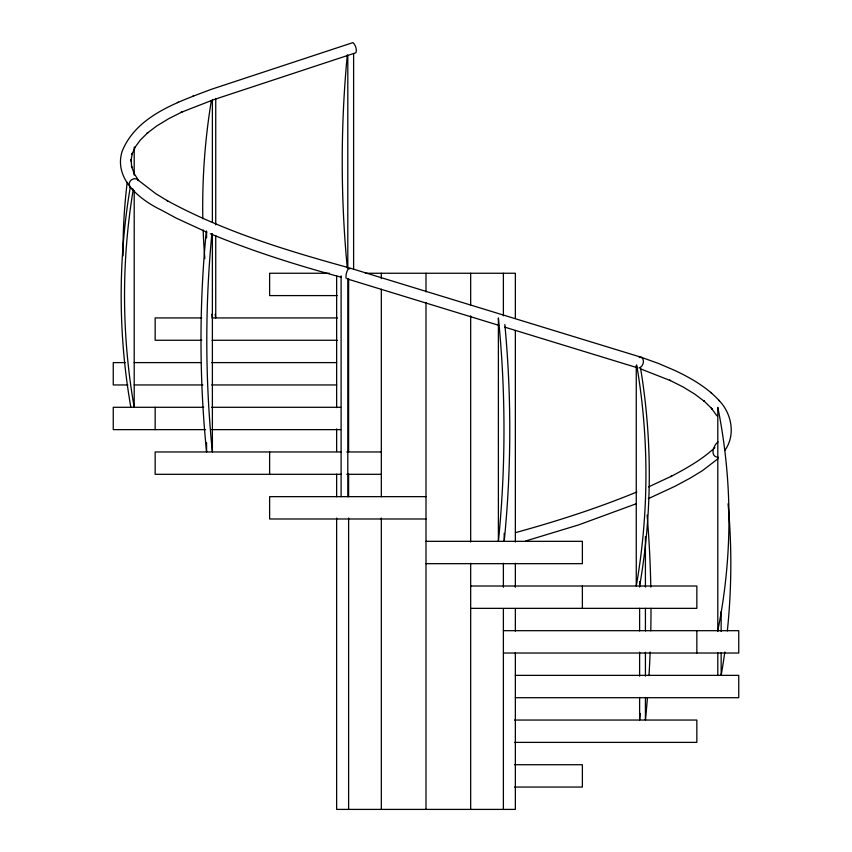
<?xml version="1.0" encoding="UTF-8"?>
<svg xmlns="http://www.w3.org/2000/svg" width="852" height="852" viewBox="0 0 852 852"><rect width="100%" height="100%" fill="white"/><g stroke="black" fill="none" stroke-linecap="round" stroke-linejoin="round"><path stroke-width="1.28" d="M135.457 146.65L131.9 154.446L132.379 153.158L130.931 161.007L131.07 159.633L131.719 167.493L131.506 166.161L134.265 173.989M718.044 441.922C713.369 445.234 709.46 456.906 718.3 457.268M724.839 450.42C736 434.967 731.655 412.932 718.577 400.035M134.659 147.769L140.324 140.058L148.024 132.497L147.023 133.338L156.768 125.947L168.462 118.822L182.03 111.974L180.965 112.421L213.543 99.716L355.902 52.749C357.18 49.661 355.454 44.815 352.952 42.6L211.221 89.353C178.079 101.974 136.757 115.403 122.177 151.187C113.486 178.558 139.504 199.645 161.305 210.05L176.47 218.24L206.78 232.213M714.849 447.598C701.92 459.707 686.329 468.43 670.716 476.598L671.706 476.076L648.66 486.865M718.044 458.685L702.453 470.645L690.195 478.121L674.997 486.279L648.297 498.676M177.354 102.602L178.419 102.155M192.967 95.988L193.968 95.562M636.827 491.998C597.358 508.25 556.633 521.328 515.492 532.628M636.337 503.724L578.646 524.896L525.716 540.977M639.288 357.499L641.215 357.265L658.521 363.484L675.082 370.577C691.334 378.277 707.277 387.468 719.482 400.919M638.957 368.021C643.175 366.988 645.337 359.587 641.215 357.265L349.405 267.911C286.847 250.648 223.97 231.648 166.758 200.412L167.727 200.976L155.65 193.596L136.618 178.931L134.03 178.675L131.496 179.825A6.017 5.613 -41.1 0 0 129.216 183.404L129.845 187.28M329.458 273.258L269.626 273.258L269.626 295.591L337.445 295.591M365.37 273.258L515.353 273.258L515.353 318.488M201.743 317.934L155.149 317.934L155.149 340.267L201.743 340.267M212.127 317.934L337.445 317.934M212.127 340.267L337.445 340.267M125.212 362.611L113.252 362.611L113.252 384.955L127.875 384.955M134.201 362.611L201.53 362.611M211.647 362.611L336.689 362.611M134.201 384.955L202.851 384.955M211.647 384.955L336.689 384.955M203.671 407.288L113.252 407.288L113.252 429.632L205.502 429.632M211.647 407.288L340.662 407.288M211.647 429.632L340.662 429.632M341.428 451.965L155.149 451.965L155.149 474.308L341.428 474.308M346.753 451.965L381.323 451.965M346.753 474.308L381.323 474.308M426 496.652L269.626 496.652L269.626 518.985L426 518.985M426 541.329L582.374 541.329L582.374 563.662L426 563.662M470.677 586.006L696.851 586.006L696.851 608.349L470.677 608.349M503.383 630.682L738.748 630.682L738.748 653.026L503.383 653.026M515.311 675.359L738.748 675.359L738.748 697.703L515.311 697.703M514.555 720.047L696.851 720.047L696.851 742.38L514.555 742.38M514.555 764.723L582.374 764.723L582.374 787.056L514.555 787.056M133.029 189.176L130.697 188.217M341.162 277.209C296.794 265.217 252.852 251.329 210.337 233.767M347.435 278.977L498.676 325.294M504.853 327.179L636.753 367.574M640.459 368.841L670.513 380.631L669.534 380.141L683.091 386.978L694.763 394.103L704.487 401.473L703.614 400.6L712.208 409.045L711.313 408.151L716.958 415.861M710.706 392.314L711.59 393.187M137.704 179.57L138.546 180.517L133.711 172.807M636.519 366.765L637.179 367.531M346.21 278.604C345.103 276.123 347.541 266.932 349.767 268.838M721.154 611.534L721.154 631.481M721.154 652.76L721.154 675.359A564.067 488.494 90 0 0 724.796 652.004M717.799 631.481L717.799 407.288A564.067 564.067 0 0 1 717.799 630.682M717.799 652.76L717.799 675.359M696.851 630.682L696.851 653.026M645.422 536.536L645.422 587.071M645.422 608.349L645.422 630.949M645.422 652.227L645.422 676.158M645.422 697.437L645.422 720.047A564.067 282.033 90 0 0 647.445 697.65M639.618 581.746L639.618 587.071M639.618 608.349L639.618 630.949M639.618 652.227L639.618 676.158M639.618 697.437L639.618 720.047A564.067 282.033 -90 0 0 640.257 713.475M636.263 365.274L636.263 586.006A564.067 488.494 -90 0 0 636.689 365.061M582.374 586.006L582.374 608.349M515.353 330.459L515.353 541.989M515.353 563.278L515.353 587.23M515.353 608.509L515.353 631.13M515.353 652.419L515.353 809.4L336.647 809.4L336.647 518.048M504.192 533.352L504.192 541.329A564.067 282.033 -90 0 0 504.831 324.505M503.383 273.258L503.383 315.826M503.383 563.278L503.383 587.23M503.383 608.509L503.383 809.4M470.677 273.258L470.677 305.186M470.677 315.826L470.677 541.989M470.677 563.278L470.677 809.4M426 273.258L426 291.885M426 302.524L426 809.4M381.323 273.258L381.323 278.572M381.323 289.222L381.323 496.759M381.323 518.048L381.323 809.4M353.612 53.846L353.612 269.264M348.617 278.572L348.617 451.528M348.617 474.138L348.617 496.759M348.617 518.048L348.617 809.4M347.808 55.178L347.808 267.933M347.808 278.519L347.808 496.652M341.109 275.888L341.109 496.652M336.647 275.92L336.647 407.618M336.647 428.907L336.647 451.528M336.647 474.138L336.647 496.759M269.626 451.965L269.626 474.308M215.737 98.523L215.737 224.853M215.737 235.493L215.737 317.934A564.067 488.494 90 0 1 215.109 314.26M212.382 99.854L212.382 222.191M212.382 233.895L212.382 451.965A564.067 282.033 90 0 1 211.871 233.831M206.578 231.233L206.578 237.878M206.578 442.657L206.578 451.965A564.067 282.033 -90 0 1 206.322 231.201M155.149 407.288L155.149 429.632M134.201 147.194L134.201 175.118M134.201 190.55L134.201 407.288A564.067 488.494 -90 0 1 133.157 190.028M640.448 367.51A564.067 488.494 90 0 1 639.618 586.006M212.382 317.934A564.067 488.494 -90 0 1 211.754 314.26M204.821 258.635A564.067 488.494 -90 0 1 203.149 229.965M202.829 218.73A564.067 488.494 -90 0 1 211.349 100.664M347.296 267.997A564.067 282.033 90 0 1 347.296 55.114M123.05 255.909A564.067 564.067 0 0 1 127.214 182.371M130.846 407.288A564.067 488.494 -90 0 1 130.218 187.568M728.066 503.809A564.067 488.494 90 0 1 727.331 630.97M647.115 515.077A564.067 282.033 90 0 1 650.8 587.113M651.003 608.349A564.067 282.033 90 0 1 650.779 630.831M650.151 652.025A564.067 282.033 90 0 1 648.99 675.647M498.388 541.329L498.388 317.934A564.067 282.033 -90 0 1 498.388 541.329"/></g></svg>
